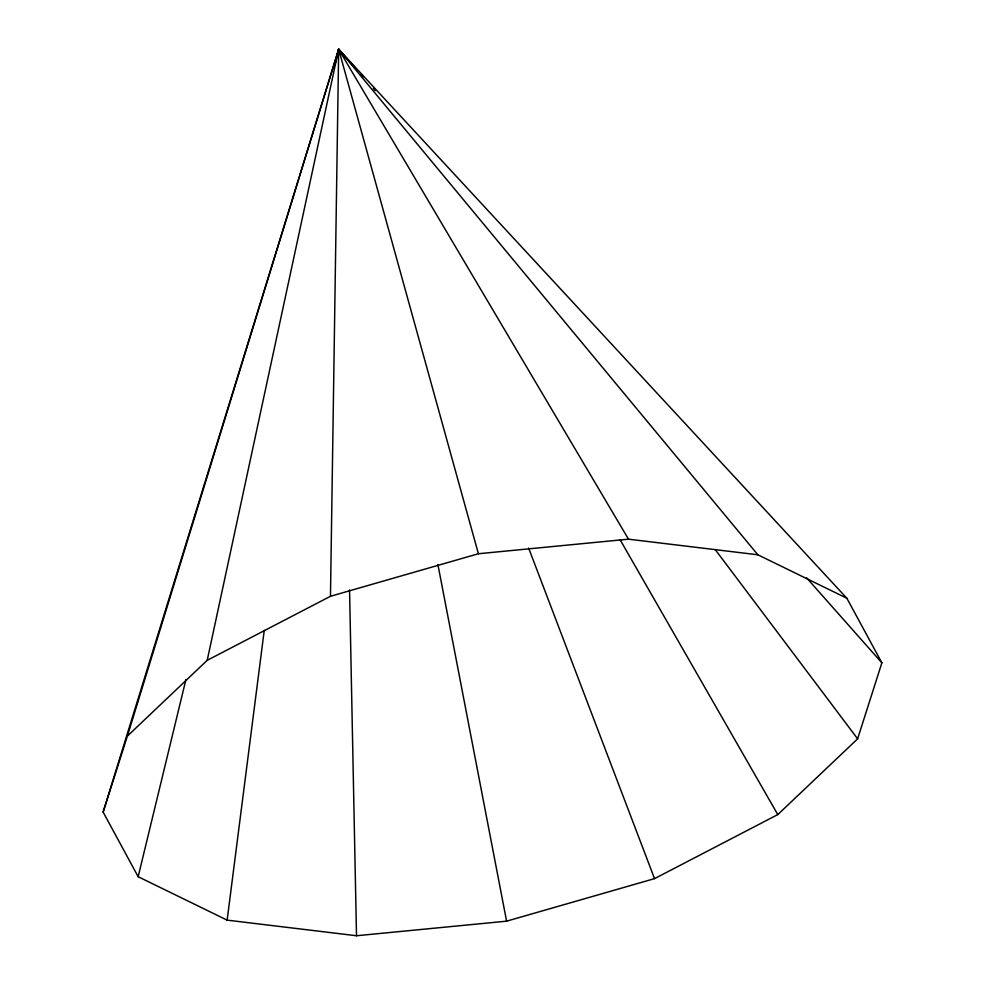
<?xml version="1.0" encoding="UTF-8"?>
<svg xmlns="http://www.w3.org/2000/svg" width="985" height="985" viewBox="0 0 985 985"><rect width="100%" height="100%" fill="white"/><g stroke="black" fill="none" stroke-linecap="round" stroke-linejoin="round"><path stroke-width="1.48" d="M103.13 812.083L127.373 736.103L207.207 660.319L330.467 596.282L338.668 49.25L846.841 598.215L881.87 662.831L857.627 738.824L777.793 814.595L654.533 878.632L506.598 921.172L356.508 935.75L227.141 920.138L138.159 876.712L103.13 812.083L338.668 49.25L357.013 69.972M227.141 920.138L264.251 630.351M338.077 53.83L338.668 49.25L757.859 554.789L846.841 598.215M207.207 660.319L338.668 49.25L342.361 54.163M138.159 876.712L185.931 679.551M335.048 64.185L338.668 49.25L628.492 539.177L757.859 554.789M127.373 736.103L338.668 49.25L340.958 53.252M330.467 596.282L478.402 553.742L628.492 539.177M361.089 74.577L363.133 76.879M373.315 88.391L375.359 90.694M806.456 577.653L881.87 662.831M715.172 549.531L857.627 738.824M620.205 539.928L777.793 814.595M339.763 52.119L338.668 49.25L478.402 553.742M528.625 548.029L654.533 878.632M437.906 564.553L506.598 921.172M349.552 590.064L356.508 935.75"/></g></svg>
